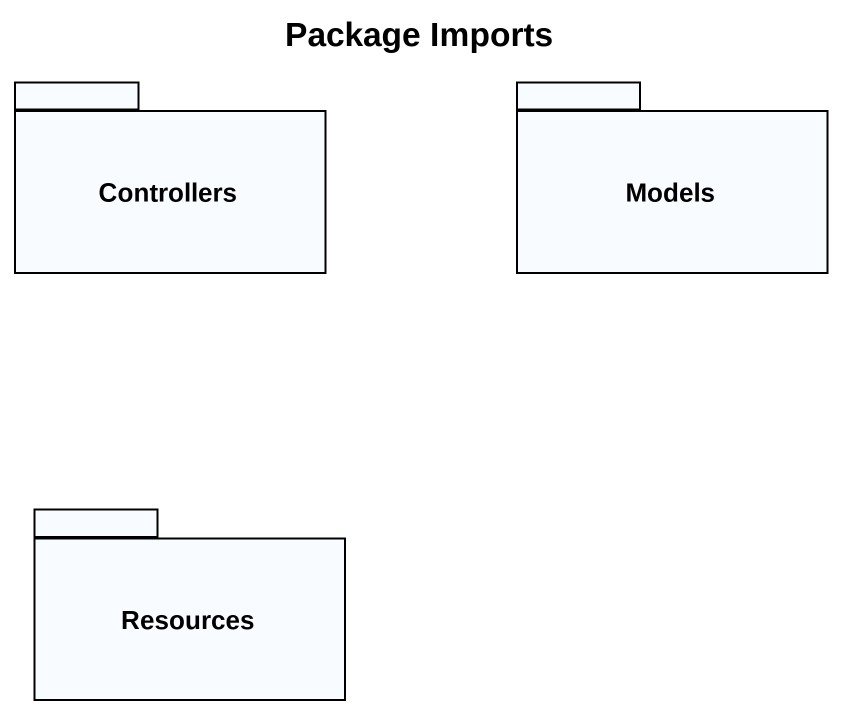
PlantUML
@startuml
title Package Imports
package Controllers {
}
package Models {
}
package Resources {
}
@enduml
